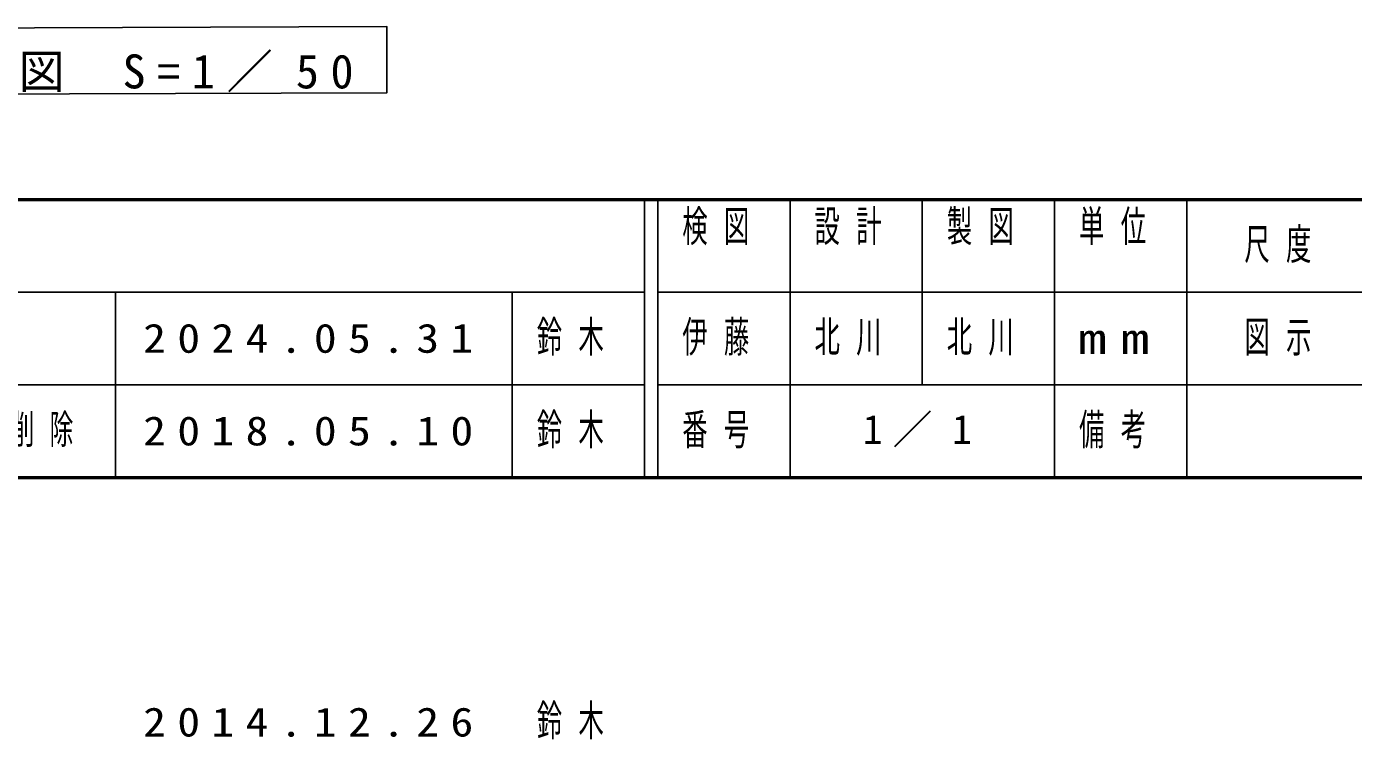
# Model space of a CAD drawing. Units: millimetres at full size; details may follow other scales. Extents: x -19540 to 57, y -990 to 13350.
# Drawn here: x -14511 to -9495, y -990 to 1704 of the extents above; entities that cross this region are included whole.
import ezdxf

# ---------------------------------------------------------------- set-up
doc = ezdxf.new("R2010")
doc.units = ezdxf.units.MM
doc.layers.add('A3図枠', color=7, linetype='Continuous', lineweight=25)
doc.layers.add('補助', color=2, linetype='Continuous', lineweight=13)
doc.layers.add('図面プロファイル', color=7, linetype='Continuous')
doc.styles.add('ＭＳ ゴシック', font='')
doc.styles.get('ＭＳ ゴシック').set_extended_font_data('MS Gothic')

msp = doc.modelspace()

# ---------------------------------------------------------------- linework, layer by layer
at = {"layer": 'A3図枠', "lineweight": 50}
for p, q in [((-19250, 1050), (0, 1050)), ((-19250, 0), (0, 0))]:
    msp.add_line(p, q, dxfattribs=at)
at = {"layer": 'A3図枠', "color": 211}
for p, q in [((-12175, 1050), (-12175, 0)), ((-12125, 1050), (-12125, 0)), ((-11625, 1050), (-11625, 350)), ((-11125, 1050), (-11125, 350)), ((-10625, 1050), (-10625, 0)), ((-10125, 1050), (-10125, 350)), ((-12125, 350), (0, 350))]:
    msp.add_line(p, q, dxfattribs=at)
at = {"layer": 'A3図枠'}
for p, q in [((-19250, 700), (-12175, 700)), ((-14175, 700), (-14175, 0)), ((-12675, 700), (-12675, 0)), ((-12125, 700), (-9375, 700)), ((-19250, 350), (-12175, 350)), ((-11625, 350), (-11625, 0)), ((-10125, 350), (-10125, 0))]:
    msp.add_line(p, q, dxfattribs=at)
at = {"layer": '補助', "lineweight": 25}
msp.add_lwpolyline([(-15149.089, 1696.46), (-15149.089, 1446.46), (-13149.139, 1453.546), (-13149.139, 1703.546)], close=True, dxfattribs=at)

# ---------------------------------------------------------------- texts
at = {"layer": 'A3図枠', "color": 4, "char_height": 117.3, "style": 'ＭＳ ゴシック'}
for s, insert, attachment_point in [('\\T1.64;\\W0.6;検図', (-11875, 1008.333), 2), ('\\T1.64;\\W0.6;設計', (-11375, 1008.333), 2), ('\\T1.64;\\W0.6;製図', (-10875, 1008.333), 2), ('\\T1.64;\\W0.6;単位', (-10375, 1008.333), 2), ('\\T1.64;\\W0.6;尺度', (-9750, 875), 5), ('\\T1.5;\\W1.35;mm', (-10375, 525), 5), ('\\T1.64;\\W0.6;図示', (-9750, 525), 5), ('\\T1.64;\\W0.6;番号', (-11875, 175), 5), ('\\T1.64;\\W0.6;備考', (-10375, 175), 5)]:
    msp.add_mtext(s, dxfattribs=dict(at, insert=insert, attachment_point=attachment_point))
at = {"layer": '図面プロファイル', "attachment_point": 5, "style": 'ＭＳ ゴシック'}
for s, insert, char_height in [('\\T1.64;\\W0.6;鈴木', (-12425, 525), 117.3), ('\\T1.64;\\W0.6;伊藤', (-11875, 525), 117.3), ('\\T1.64;\\W0.6;北川', (-11375, 525), 117.3), ('\\T1.64;\\W0.6;北川', (-10875, 525), 117.3), ('\\T1.5;\\W1.15;2024.05.31', (-13425, 525), 110), ('\\T1.64;\\W0.6;メッキ仕様変更（緑色クロメートメッキ→電気亜鉛メッキ）、鋼管表削除', (-16712.5, 175), 110), ('\\T1.64;\\W0.6;鈴木', (-12425, 175), 117.3), ('\\T1.5;1／1', (-11125, 175), 110), ('\\T1.5;\\W1.15;2018.05.10', (-13425, 175), 110), ('\\T1.64;\\W0.6;鈴木', (-12425, -925), 117.3), ('\\T1.5;\\W1.15;2014.12.26', (-13425, -925), 110)]:
    msp.add_mtext(s, dxfattribs=dict(at, insert=insert, char_height=char_height))
at = {"layer": '補助', "insert": (-14149.089, 1454.793), "char_height": 128.3, "attachment_point": 8, "style": 'ＭＳ ゴシック'}
msp.add_mtext('\\T1.5;平面図\\~S=1／50', dxfattribs=at)

doc.saveas('drawing.dxf')
